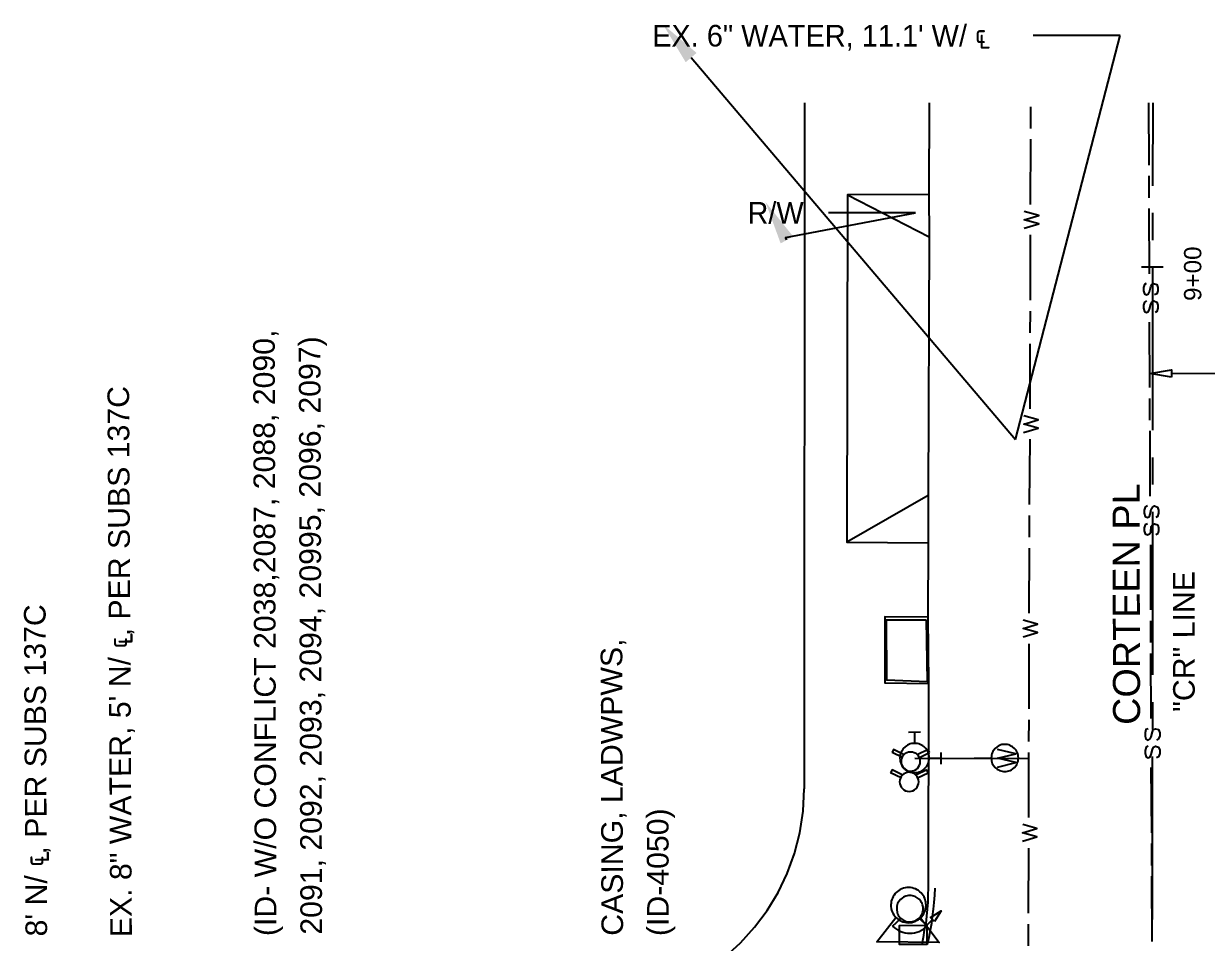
# Model space of a CAD drawing. Header units: feet. Extents: x 0 to 650, y -1 to 437.
# Drawn here: x 229 to 337.9, y 352.3 to 436.9 of the extents above; entities that cross this region are included whole.
import ezdxf
from ezdxf import colors
from ezdxf.entities.mleader import LeaderData, LeaderLine
from ezdxf.math import Vec2, Vec3

# ---------------------------------------------------------------- set-up
doc = ezdxf.new("R2010")
doc.units = ezdxf.units.FT
for name, color, linetype in [('AGUA', 5, 'CONTINUOUS'), ('AGUA_ABANDONADO', 8, 'CONTINUOUS'), ('ALCANTARILLADO', 3, 'CONTINUOUS'), ('ANOTACION', 8, 'CONTINUOUS'), ('DIGITALIZADO', 7, 'CONTINUOUS'), ('EJE_VIA', 7, 'CONTINUOUS'), ('ESTRUCTURAS', 7, 'CONTINUOUS'), ('METRO_RW', 140, 'CONTINUOUS'), ('TOPO', 8, 'CONTINUOUS')]:
    doc.layers.add(name, color=color, linetype=linetype)
doc.styles.add('CAD_TEXT', font='Arial')

msp = doc.modelspace()

# ---------------------------------------------------------------- linework, layer by layer
at = {"layer": 'AGUA'}
for p, q in [((321.63, 427.3), (321.63, 429.3)), ((321.6, 420.3), (321.63, 426.3)), ((321.6, 411.5), (321.6, 417.5)), ((321.57, 408.5), (321.6, 410.5)), ((310.4, 371.77), (311.5, 371.8)), ((310.97, 370.7), (310.97, 371.77)), ((309.83, 369.43), (308.87, 369.9)), ((310.97, 369.37), (321.47, 369.33)), ((312.2, 370.17), (311.2, 369.67)), ((311.4, 369.43), (312.33, 369.9)), ((312.33, 369.9), (312.2, 370.17)), ((312.3, 369.37), (313.4, 369.37)), ((313.4, 368.8), (313.4, 369.9)), ((321.47, 363.9), (321.47, 369.9)), ((312.07, 368.3), (311.07, 367.8)), ((312.2, 368.03), (312.07, 368.3)), ((309.7, 367.57), (308.73, 368.03)), ((311.23, 367.57), (312.2, 368.03)), ((321.43, 355.1), (321.47, 361.1)), ((321.43, 352.1), (321.43, 354.1))]:
    msp.add_line(p, q, dxfattribs=at)
for points in [[(321.03, 418.13), (322.37, 418.53), (321.03, 418.9), (322.37, 419.3), (321.03, 419.67)], [(312.3, 369.39), (312.29, 369.53), (312.27, 369.66), (312.24, 369.79), (312.19, 369.91), (312.14, 370.03), (312.07, 370.14), (311.99, 370.25), (311.81, 370.43), (311.7, 370.5), (311.59, 370.57), (311.47, 370.63), (311.35, 370.67), (311.22, 370.71), (311.08, 370.73), (310.95, 370.73), (310.81, 370.73), (310.67, 370.71), (310.54, 370.67), (310.42, 370.63), (310.3, 370.57), (310.19, 370.5), (310.09, 370.42), (309.91, 370.24), (309.83, 370.13), (309.76, 370.02), (309.7, 369.91), (309.66, 369.78), (309.63, 369.65), (309.61, 369.52), (309.6, 369.38), (309.61, 369.24), (309.63, 369.11), (309.66, 368.98), (309.71, 368.85), (309.76, 368.74), (309.83, 368.63), (309.91, 368.52), (310.09, 368.34), (310.2, 368.26), (310.31, 368.19), (310.43, 368.14), (310.55, 368.09), (310.68, 368.06), (310.82, 368.04), (310.95, 368.03), (311.09, 368.04), (311.23, 368.06), (311.36, 368.1), (311.48, 368.14), (311.6, 368.2), (311.71, 368.27), (311.81, 368.34), (311.99, 368.53), (312.07, 368.63), (312.14, 368.74), (312.2, 368.86), (312.24, 368.99), (312.27, 369.12), (312.29, 369.25), (312.3, 369.39)], [(310, 369.67), (309, 370.17), (308.87, 369.9)], [(311.47, 369.05), (311.45, 369.23), (311.4, 369.4), (311.31, 369.55), (311.21, 369.68), (311.08, 369.78), (310.92, 369.86), (310.76, 369.92), (310.58, 369.93), (310.4, 369.91), (310.24, 369.86), (310.09, 369.78), (309.96, 369.67), (309.85, 369.54), (309.77, 369.39), (309.72, 369.23), (309.7, 369.05), (309.72, 368.87), (309.77, 368.7), (309.85, 368.55), (309.96, 368.42), (310.09, 368.32), (310.24, 368.24), (310.41, 368.18), (310.59, 368.17), (310.76, 368.19), (310.93, 368.24), (311.08, 368.32), (311.21, 368.43), (311.32, 368.56), (311.4, 368.71), (311.45, 368.87), (311.47, 369.05)], [(309.87, 367.8), (308.87, 368.3), (308.73, 368.03)], [(311.33, 367.19), (311.31, 367.36), (311.26, 367.53), (311.18, 367.68), (311.07, 367.81), (310.94, 367.92), (310.79, 368), (310.63, 368.05), (310.45, 368.07), (310.27, 368.05), (310.1, 368), (309.95, 367.91), (309.82, 367.81), (309.72, 367.68), (309.64, 367.52), (309.58, 367.36), (309.57, 367.18), (309.59, 367), (309.64, 366.84), (309.72, 366.69), (309.83, 366.56), (309.96, 366.45), (310.11, 366.37), (310.27, 366.32), (310.45, 366.3), (310.63, 366.32), (310.8, 366.37), (310.95, 366.45), (311.08, 366.56), (311.18, 366.69), (311.26, 366.84), (311.32, 367.01), (311.33, 367.19)]]:
    msp.add_lwpolyline(points, dxfattribs=at)
at = {"layer": 'AGUA_ABANDONADO'}
for p, q in [((321.57, 401.5), (321.57, 407.5)), ((321.53, 392.7), (321.57, 398.7)), ((321.53, 389.7), (321.53, 391.7)), ((321.5, 382.7), (321.53, 388.7)), ((321.5, 373.9), (321.5, 379.9)), ((321.47, 370.9), (321.5, 372.9)), ((318, 369.37), (316.43, 369.33))]:
    msp.add_line(p, q, dxfattribs=at)
for points in [[(320.97, 399.33), (322.33, 399.73), (321, 400.1), (322.33, 400.5), (321, 400.87)], [(320.93, 380.53), (322.27, 380.93), (320.93, 381.3), (322.27, 381.7), (320.93, 382.07)], [(319.25, 370.63), (319.12, 370.63), (318.99, 370.61), (318.87, 370.58), (318.76, 370.53), (318.65, 370.48), (318.55, 370.42), (318.36, 370.26), (318.21, 370.08), (318.15, 369.98), (318.1, 369.87), (318.06, 369.75), (318.02, 369.63), (318.01, 369.51), (318, 369.38), (318.01, 369.25), (318.03, 369.13), (318.06, 369.01), (318.1, 368.89), (318.15, 368.78), (318.22, 368.68), (318.37, 368.5), (318.55, 368.34), (318.66, 368.28), (318.77, 368.23), (318.88, 368.19), (319, 368.16), (319.13, 368.14), (319.25, 368.13), (319.38, 368.14), (319.51, 368.16), (319.63, 368.19), (319.74, 368.23), (319.85, 368.29), (319.95, 368.35), (320.14, 368.5), (320.29, 368.69), (320.35, 368.79), (320.4, 368.9), (320.44, 369.02), (320.48, 369.13), (320.49, 369.26), (320.5, 369.39), (320.49, 369.51), (320.47, 369.64), (320.44, 369.76), (320.4, 369.87), (320.35, 369.98), (320.28, 370.09), (320.13, 370.27), (319.95, 370.42), (319.84, 370.48), (319.73, 370.54), (319.62, 370.58), (319.5, 370.61), (319.37, 370.63), (319.25, 370.63)], [(318.57, 368.53), (320.27, 368.97), (318.57, 369.37), (320.27, 369.77), (318.57, 370.17)], [(320.87, 361.73), (322.2, 362.13), (320.87, 362.5), (322.2, 362.9), (320.9, 363.27)]]:
    msp.add_lwpolyline(points, dxfattribs=at)
at = {"layer": 'ALCANTARILLADO'}
for p, q in [((332.53, 423.93), (332.5, 429.67)), ((332.53, 420.93), (332.53, 422.93)), ((332.57, 413.93), (332.53, 419.93)), ((332.6, 403.47), (332.57, 409.47)), ((332.6, 400.47), (332.6, 402.47)), ((332.63, 393.47), (332.63, 399.47)), ((332.67, 383), (332.67, 389)), ((332.7, 380), (332.7, 382)), ((332.73, 373), (332.7, 379)), ((332.77, 362.5), (332.73, 368.5)), ((332.77, 359.5), (332.77, 361.5)), ((332.8, 352.5), (332.77, 358.5))]:
    msp.add_line(p, q, dxfattribs=at)
for points in [[(332.27, 413.03), (332.1, 412.93), (332, 412.67), (332, 412.37), (332.1, 412.1), (332.3, 412), (332.47, 412.1), (332.57, 412.27), (332.67, 412.77), (332.77, 412.93), (332.93, 413.03), (333.23, 412.93), (333.33, 412.67), (333.33, 412.37), (333.23, 412.1), (333.03, 412)], [(332.3, 411.43), (332.1, 411.33), (332, 411.03), (332, 410.77), (332.1, 410.47), (332.3, 410.37), (332.47, 410.47), (332.57, 410.67), (332.67, 411.13), (332.77, 411.33), (332.97, 411.43), (333.23, 411.33), (333.33, 411.03), (333.33, 410.77), (333.23, 410.47), (333.07, 410.37)], [(332.37, 392.57), (332.17, 392.47), (332.07, 392.17), (332.07, 391.9), (332.17, 391.6), (332.37, 391.5), (332.57, 391.6), (332.63, 391.8), (332.73, 392.27), (332.83, 392.47), (333.03, 392.57), (333.3, 392.47), (333.4, 392.17), (333.4, 391.9), (333.3, 391.6), (333.13, 391.5)], [(332.37, 390.93), (332.17, 390.83), (332.07, 390.57), (332.07, 390.27), (332.17, 390), (332.37, 389.9), (332.57, 390), (332.67, 390.17), (332.73, 390.67), (332.83, 390.83), (333.03, 390.93), (333.33, 390.83), (333.4, 390.57), (333.4, 390.27), (333.33, 390), (333.13, 389.9)], [(332.43, 372.07), (332.23, 372), (332.17, 371.7), (332.17, 371.4), (332.23, 371.13), (332.43, 371.03), (332.63, 371.13), (332.73, 371.33), (332.83, 371.8), (332.9, 372), (333.1, 372.07), (333.4, 372), (333.5, 371.7), (333.5, 371.43), (333.4, 371.13), (333.2, 371.03)], [(332.43, 370.47), (332.27, 370.37), (332.17, 370.07), (332.17, 369.8), (332.27, 369.5), (332.43, 369.4), (332.63, 369.5), (332.73, 369.7), (332.83, 370.17), (332.93, 370.37), (333.1, 370.47), (333.4, 370.37), (333.5, 370.1), (333.5, 369.8), (333.4, 369.5), (333.2, 369.4)]]:
    msp.add_lwpolyline(points, dxfattribs=at)
at = {"layer": 'DIGITALIZADO'}
for points in [[(334.6, 404.43), (332.6, 404.77), (334.6, 405.1), (334.6, 404.43)], [(334.6, 404.77), (367, 404.87), (368, 404.87)]]:
    msp.add_lwpolyline(points, dxfattribs=at)
at = {"layer": 'EJE_VIA'}
for p, q in [((332.87, 429.67), (332.83, 422.03)), ((332.83, 419.53), (332.83, 417.03)), ((331.83, 414.57), (333.83, 414.57)), ((332.83, 414.53), (332.83, 399.53)), ((332.83, 397.03), (332.83, 394.53)), ((332.83, 392.03), (332.83, 377.03)), ((332.83, 374.53), (332.83, 372.03)), ((332.8, 369.53), (332.8, 354.53))]:
    msp.add_line(p, q, dxfattribs=at)
for points in [[(312.27, 421.23), (304.77, 421.2), (312.3, 417.33)], [(312.2, 393.53), (304.7, 389.23), (312.2, 389.17)]]:
    msp.add_lwpolyline(points, dxfattribs=at)
at = {"layer": 'ESTRUCTURAS'}
for p, q in [((308.93, 353.9), (309.67, 354.63)), ((312.13, 353.9), (311.4, 354.63))]:
    msp.add_line(p, q, dxfattribs=at)
for points in [[(310.36, 354.23), (310.53, 354.24), (310.69, 354.26), (310.84, 354.3), (310.99, 354.35), (311.13, 354.42), (311.27, 354.5), (311.39, 354.59), (311.51, 354.69), (311.62, 354.8), (311.71, 354.93), (311.79, 355.06), (311.86, 355.2), (311.92, 355.35), (311.96, 355.5), (311.99, 355.66), (312, 355.83), (311.99, 355.99), (311.97, 356.15), (311.93, 356.31), (311.88, 356.46), (311.82, 356.6), (311.74, 356.74), (311.64, 356.86), (311.54, 356.98), (311.43, 357.08), (311.31, 357.18), (311.17, 357.26), (311.03, 357.33), (310.89, 357.39), (310.73, 357.43), (310.57, 357.46), (310.41, 357.47), (310.24, 357.46), (310.08, 357.44), (309.92, 357.4), (309.77, 357.35), (309.63, 357.28), (309.5, 357.2), (309.37, 357.11), (309.26, 357.01), (309.15, 356.9), (309.06, 356.77), (308.97, 356.64), (308.9, 356.5), (308.85, 356.35), (308.8, 356.2), (308.78, 356.04), (308.77, 355.87), (308.77, 355.71), (308.8, 355.55), (308.83, 355.39), (308.89, 355.24), (308.95, 355.1), (309.03, 354.96), (309.12, 354.84), (309.22, 354.72), (309.34, 354.62), (309.46, 354.52), (309.59, 354.44), (309.73, 354.37), (309.88, 354.31), (310.04, 354.27), (310.2, 354.24), (310.36, 354.23)], [(310.52, 354.3), (310.64, 354.31), (310.77, 354.33), (310.88, 354.36), (310.99, 354.4), (311.1, 354.45), (311.2, 354.51), (311.38, 354.66), (311.53, 354.84), (311.59, 354.94), (311.64, 355.05), (311.68, 355.16), (311.71, 355.27), (311.73, 355.4), (311.73, 355.52), (311.73, 355.64), (311.71, 355.77), (311.68, 355.88), (311.64, 355.99), (311.58, 356.1), (311.52, 356.2), (311.37, 356.38), (311.19, 356.53), (311.09, 356.59), (310.99, 356.64), (310.88, 356.68), (310.76, 356.71), (310.64, 356.73), (310.51, 356.73), (310.39, 356.73), (310.27, 356.71), (310.15, 356.68), (310.04, 356.64), (309.93, 356.58), (309.83, 356.52), (309.65, 356.37), (309.51, 356.19), (309.45, 356.09), (309.39, 355.99), (309.35, 355.88), (309.32, 355.76), (309.31, 355.64), (309.3, 355.51), (309.31, 355.39), (309.33, 355.27), (309.36, 355.15), (309.4, 355.04), (309.45, 354.93), (309.51, 354.83), (309.66, 354.65), (309.84, 354.51), (309.94, 354.45), (310.05, 354.39), (310.16, 354.35), (310.27, 354.32), (310.4, 354.31), (310.52, 354.3)], [(312.77, 354.33), (312.4, 354.7), (313.4, 355.33), (312.77, 354.33)], [(311.5, 354.67), (313.2, 352.4), (307.47, 352.47), (309.23, 354.7)], [(312.57, 354.5), (312.07, 354), (312.07, 352.23), (309.57, 352.23), (309.57, 353.97), (312.07, 354)], [(308.93, 353.92), (309.1, 353.77), (309.28, 353.63), (309.48, 353.52), (309.68, 353.43), (309.88, 353.36), (310.09, 353.31), (310.31, 353.28), (310.52, 353.27), (310.74, 353.28), (310.95, 353.31), (311.16, 353.36), (311.37, 353.43), (311.57, 353.53), (311.76, 353.64), (311.94, 353.78), (312.11, 353.93)]]:
    msp.add_lwpolyline(points, dxfattribs=at)
at = {"layer": 'METRO_RW'}
for p, q in [((300.83, 429.67), (300.8, 366.53)), ((332.87, 429.67), (332.83, 422.03)), ((332.83, 419.53), (332.83, 417.03)), ((332.83, 414.53), (332.83, 399.53)), ((332.83, 397.03), (332.83, 394.53)), ((332.83, 392.03), (332.83, 377.03)), ((332.83, 374.53), (332.83, 372.03)), ((332.8, 369.53), (332.8, 354.53))]:
    msp.add_line(p, q, dxfattribs=at)
msp.add_lwpolyline([(280.79, 346.53), (282.83, 346.64), (284.82, 346.94), (286.74, 347.43), (288.58, 348.11), (290.32, 348.95), (291.97, 349.95), (293.51, 351.1), (294.94, 352.39), (296.23, 353.81), (297.38, 355.35), (298.38, 357), (299.22, 358.75), (299.9, 360.59), (300.39, 362.51), (300.7, 364.49), (300.8, 366.54)], dxfattribs=at)
at = {"layer": 'TOPO'}
msp.add_line((304.77, 421.2), (304.7, 389.23), dxfattribs=at)
for points in [[(312.3, 429.67), (312.27, 421.23), (312.3, 417.33), (312.2, 393.53), (312.2, 389.17), (312.17, 382.33), (312.23, 376.23), (312.2, 357.43), (312.17, 356.77), (312.17, 356.13), (312.1, 355.47), (312.03, 354.83), (311.97, 354.17), (311.83, 353.53), (311.73, 352.87), (311.6, 352.23)], [(312.17, 382.33), (308.2, 382.37), (308.2, 376.3), (312.23, 376.23)], [(312, 382.1), (312.1, 376.4), (308.4, 376.53), (308.37, 382.1), (312, 382.1)], [(312.8, 357.4), (312.77, 356.77), (312.73, 356.1), (312.67, 355.47), (312.57, 354.8), (312.5, 354.17), (312.37, 353.53), (312.27, 352.87), (312.1, 352.23)]]:
    msp.add_lwpolyline(points, dxfattribs=at)

# ---------------------------------------------------------------- texts
at = {"layer": 'ANOTACION', "style": 'CAD_TEXT'}
for s, height, rotation, p in [('9+00', 1.593, 90, (337.33, 411.43)), ('(ID- W/O CONFLICT 2038,2087, 2088, 2090,', 1.9909, 90.165, (252.23, 353)), ('2091, 2092, 2093, 2094, 20995, 2096, 2097)', 1.9909, 90.165, (256.43, 353.13)), ('EX. 8" WATER, 5\' N/ ℄, PER SUBS 137C', 1.9909, 90.2968, (238.93, 352.9)), ('CORTEEN PL', 2.489, 90.1375, (331.7, 372.43)), ('"CR" LINE', 1.991, 90.1152, (336.73, 373.63)), ("8' N/ ℄, PER SUBS 137C", 1.9909, 90.2693, (231.13, 352.97)), ('CASING, LADWPWS,', 1.9909, 90.165, (284.13, 353.03)), ('(ID-4050)', 1.991, 90.1318, (288.33, 353))]:
    msp.add_text(s, height=height, rotation=rotation, dxfattribs=at).set_placement(p)

# ---------------------------------------------------------------- leaders
at = {"layer": 'ANOTACION'}
ml = msp.add_multileader_mtext('Standard', dxfattribs=at)
ml.set_content('EX. 6" WATER, 11.1\' W/ ℄')
ml.set_leader_properties(linetype='ByLayer')
ml.build(insert=Vec2(0, 0))
ctx = ml.context
ctx.base_point, ctx.char_height = Vec3(284.8, 435.84), 1.9907
notes = []
notes.append((ctx, [(0, (1, 1, 0), (329.86, 435.84), (-1, 0), 8, [(0, [(287.8, 436.87), (320.23, 398.67)], 0, [])])]))
ctx.mtext.insert = Vec3(286.8, 436.83)
ml = msp.add_multileader_mtext('Standard', dxfattribs=at)
ml.set_content('R/W')
ml.set_leader_properties(linetype='ByLayer')
ml.build(insert=Vec2(0, 0))
ctx = ml.context
ctx.base_point, ctx.char_height = Vec3(293.57, 419.54), 1.991
notes.append((ctx, [(0, (1, 1, 0), (311.03, 419.54), (-1, 0), 8, [(0, [(297.23, 420.53), (299.07, 417.27)], 0, [])])]))
ctx.mtext.insert = Vec3(295.57, 420.53)
for ctx, leaders in notes:
    for number, flags, end, landing, length, lines in leaders:
        leader = LeaderData()
        leader.index, (leader.has_last_leader_line, leader.has_dogleg_vector, leader.attachment_direction) = number, flags
        leader.last_leader_point, leader.dogleg_vector, leader.dogleg_length = Vec3(end), Vec3(landing), length
        for number, points, colour, breaks in lines:
            line = LeaderLine()
            line.index, line.vertices, line.color, line.breaks = number, Vec3.list(points), colors.encode_raw_color(colour), breaks
            leader.lines.append(line)
        ctx.leaders.append(leader)

doc.saveas('drawing.dxf')
